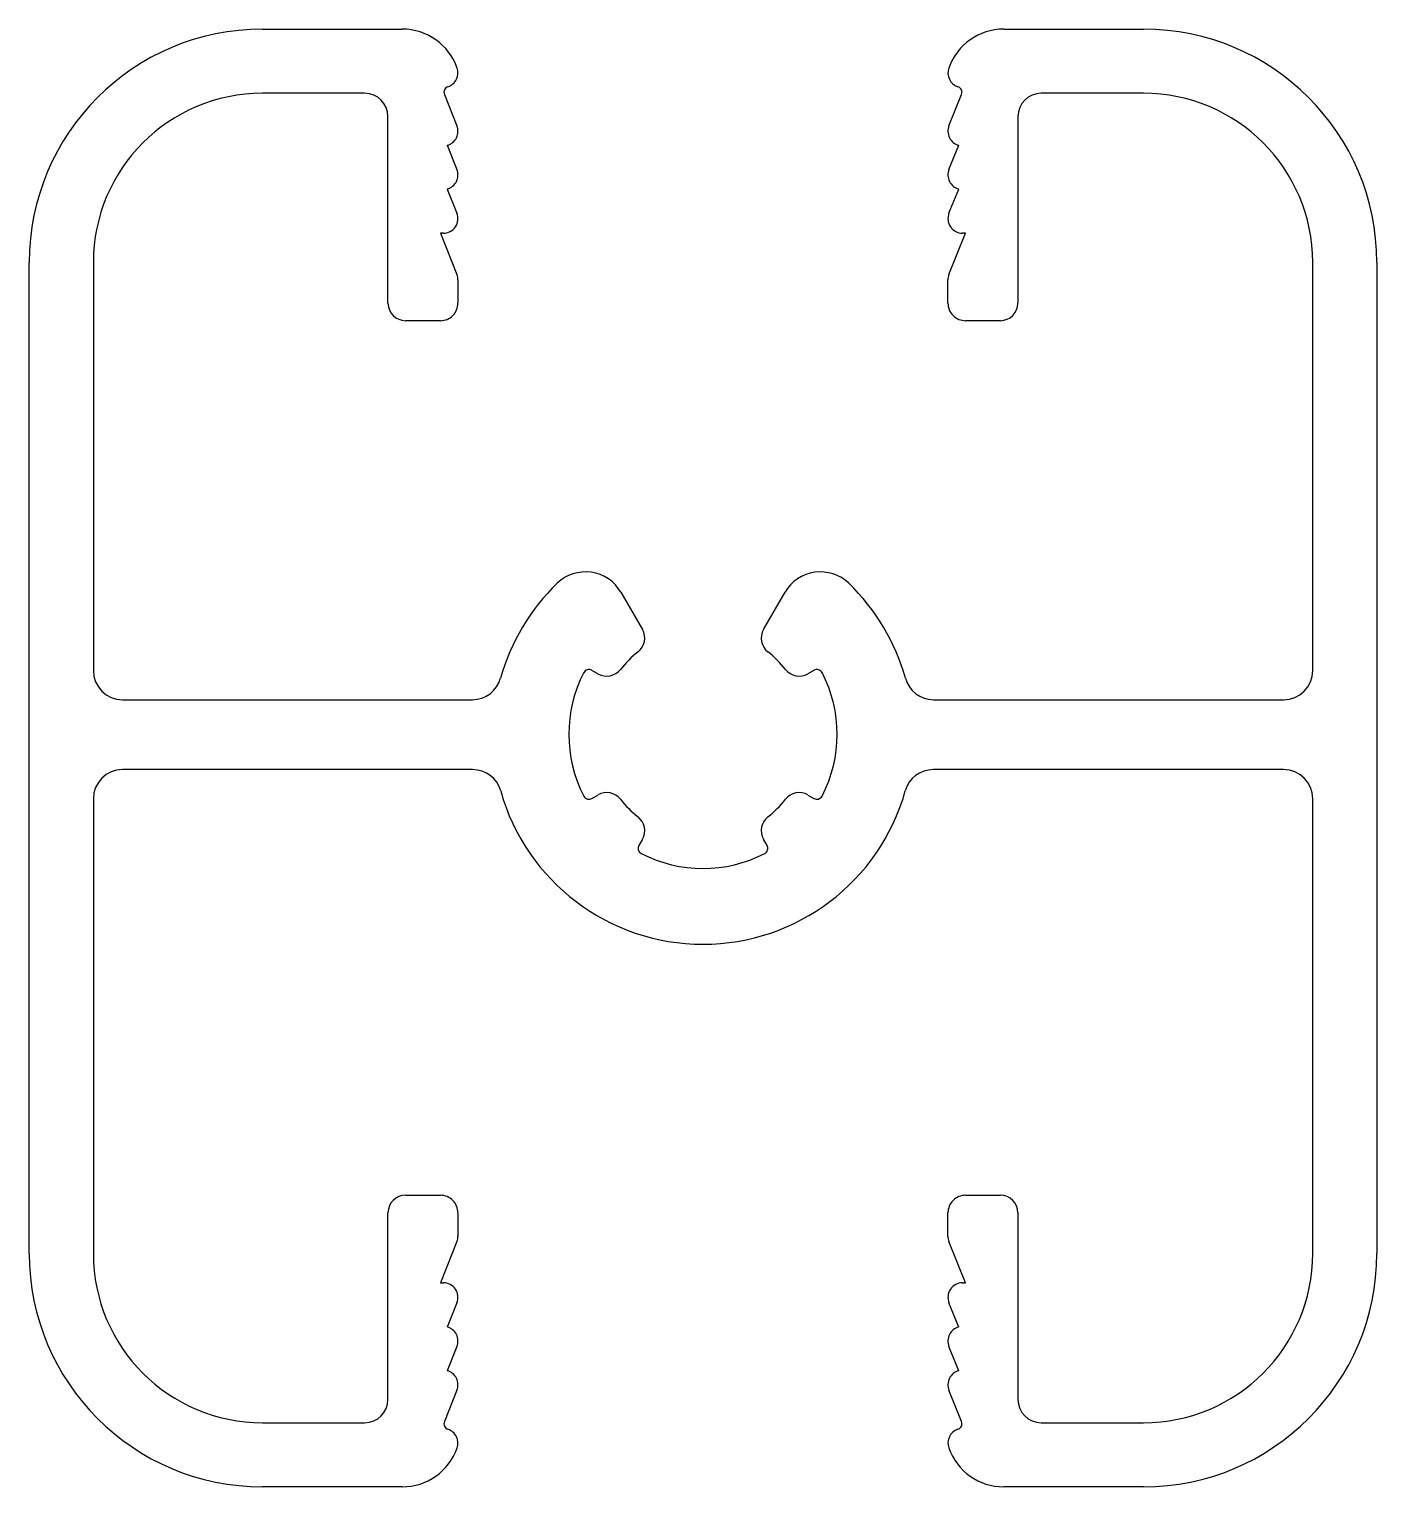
# Model space of a CAD drawing. Extents: x 782.5 to 805.6, y 359.9 to 384.9.
import ezdxf

# ---------------------------------------------------------------- set-up
doc = ezdxf.new("R2010")
doc.units = 0
doc.layers.get('0').update_dxf_attribs({"linetype": 'CONTINUOUS'})

msp = doc.modelspace()

# ---------------------------------------------------------------- linework, layer by layer
for p, q in [((786.479, 384.872), (788.872, 384.872)), ((799.184, 384.872), (801.579, 384.872)), ((788.229, 383.772), (786.479, 383.772)), ((789.596, 383.752), (789.811, 383.214)), ((798.245, 383.214), (798.46, 383.752)), ((801.579, 383.772), (799.827, 383.772)), ((788.629, 380.172), (788.629, 383.372)), ((799.427, 383.372), (799.427, 380.172)), ((789.644, 382.88), (789.811, 382.464)), ((798.245, 382.464), (798.412, 382.88)), ((789.644, 382.13), (789.811, 381.714)), ((798.245, 381.714), (798.412, 382.13)), ((789.529, 381.372), (789.811, 380.666)), ((789.579, 381.372), (789.529, 381.372)), ((798.245, 380.666), (798.527, 381.372)), ((798.527, 381.372), (798.477, 381.372)), ((782.479, 363.872), (782.479, 380.872)), ((783.579, 380.872), (783.579, 373.872)), ((804.479, 373.872), (804.479, 380.872)), ((805.579, 380.872), (805.579, 363.872)), ((789.829, 380.573), (789.829, 380.172)), ((798.227, 380.172), (798.227, 380.573)), ((789.529, 379.872), (788.929, 379.872)), ((799.127, 379.872), (798.527, 379.872)), ((792.621, 375.214), (792.989, 374.577)), ((795.067, 374.577), (795.435, 375.214)), ((792.228, 373.816), (792.125, 373.875)), ((795.931, 373.875), (795.828, 373.816)), ((784.079, 373.372), (790.077, 373.372)), ((797.979, 373.372), (803.979, 373.372)), ((790.08, 372.172), (784.079, 372.172)), ((803.979, 372.172), (797.976, 372.172)), ((783.579, 371.672), (783.579, 363.872)), ((792.125, 371.678), (792.228, 371.737)), ((795.828, 371.737), (795.931, 371.678)), ((804.479, 363.872), (804.479, 371.672)), ((792.989, 370.977), (792.929, 370.873)), ((795.127, 370.873), (795.067, 370.977)), ((788.929, 364.872), (789.529, 364.872)), ((798.527, 364.872), (799.127, 364.872)), ((788.629, 361.372), (788.629, 364.572)), ((789.829, 364.572), (789.829, 364.17)), ((798.227, 364.17), (798.227, 364.572)), ((799.427, 364.572), (799.427, 361.372)), ((789.811, 364.077), (789.529, 363.372)), ((798.527, 363.372), (798.245, 364.077)), ((789.529, 363.372), (789.579, 363.372)), ((798.477, 363.372), (798.527, 363.372)), ((789.811, 363.029), (789.644, 362.613)), ((798.412, 362.613), (798.245, 363.029)), ((789.811, 362.279), (789.644, 361.863)), ((798.412, 361.863), (798.245, 362.279)), ((789.811, 361.529), (789.596, 360.991)), ((798.46, 360.991), (798.245, 361.529)), ((786.479, 360.972), (788.229, 360.972)), ((799.827, 360.972), (801.579, 360.972)), ((788.872, 359.872), (786.479, 359.872)), ((801.579, 359.872), (799.184, 359.872))]:
    msp.add_line(p, q)
for centre, radius, start, end in [((786.479, 380.872), 4, 90, 180), ((788.872, 383.872), 1, 19.4712, 90), ((799.184, 383.872), 1, 90, 160.5288), ((801.579, 380.872), 4, 360, 90), ((789.579, 384.122), 0.25, 288.2975, 19.4712), ((798.477, 384.122), 0.25, 160.5288, 251.7025), ((786.479, 380.872), 2.9, 90, 180), ((788.229, 383.372), 0.4, 0, 90), ((789.689, 383.789), 0.1, 108.2975, 201.8014), ((798.367, 383.789), 0.1, 338.1986, 71.7025), ((799.827, 383.372), 0.4, 90, 180), ((801.579, 380.872), 2.9, 360, 90), ((789.579, 383.122), 0.25, 285.2455, 21.8014), ((798.477, 383.122), 0.25, 158.1986, 254.7545), ((789.579, 382.372), 0.25, 285.2455, 21.8014), ((798.477, 382.372), 0.25, 158.1986, 254.7545), ((789.579, 381.622), 0.25, 270, 21.8014), ((798.477, 381.622), 0.25, 158.1986, 270), ((789.579, 380.573), 0.25, 360, 21.8014), ((798.477, 380.573), 0.25, 158.1986, 180), ((788.929, 380.172), 0.3, 180, 270), ((789.529, 380.172), 0.3, 269.9996, 0.0004), ((798.527, 380.172), 0.3, 179.9996, 270.0004), ((799.127, 380.172), 0.3, 270, 0), ((792.015, 374.864), 0.7, 30, 133.968), ((796.041, 374.864), 0.7, 46.032, 150), ((794.028, 372.777), 3.6, 133.968, 164.5097), ((794.028, 372.777), 3.6, 15.4903, 46.032), ((792.729, 374.427), 0.3, 308.2132, 30), ((795.327, 374.427), 0.3, 150, 231.7868), ((794.028, 372.777), 1.8, 128.2132, 141.7868), ((794.028, 372.777), 1.8, 38.2132, 51.7868), ((784.079, 373.872), 0.5, 180, 270), ((794.028, 372.777), 2.3, 152.6053, 207.3947), ((792.075, 373.789), 0.1, 60, 152.6053), ((792.378, 374.076), 0.3, 240, 321.7868), ((795.678, 374.076), 0.3, 218.2132, 300), ((795.981, 373.789), 0.1, 27.3947, 120), ((794.028, 372.777), 2.3, 332.6053, 27.3947), ((803.979, 373.872), 0.5, 270, 0), ((790.077, 373.872), 0.5, 270, 344.5097), ((797.979, 373.872), 0.5, 195.4903, 270), ((784.079, 371.672), 0.5, 90, 180), ((790.08, 371.672), 0.5, 15.6351, 90), ((797.976, 371.672), 0.5, 90, 164.3649), ((803.979, 371.672), 0.5, 0, 90), ((794.028, 372.777), 3.6, 195.6351, 344.3649), ((792.378, 371.478), 0.3, 38.2132, 120), ((795.678, 371.478), 0.3, 60, 141.7868), ((792.075, 371.764), 0.1, 207.3947, 300), ((794.028, 372.777), 1.8, 218.2132, 231.7868), ((794.028, 372.777), 1.8, 308.2132, 321.7868), ((795.981, 371.764), 0.1, 240, 332.6053), ((792.729, 371.127), 0.3, 330, 51.7868), ((795.327, 371.127), 0.3, 128.2132, 210), ((793.016, 370.823), 0.1, 150, 242.6053), ((795.04, 370.823), 0.1, 297.3947, 30), ((794.028, 372.777), 2.3, 242.6053, 297.3947), ((788.929, 364.572), 0.3, 90, 180), ((789.529, 364.572), 0.3, 359.9996, 90.0004), ((798.527, 364.572), 0.3, 89.9996, 180.0004), ((799.127, 364.572), 0.3, 360, 90), ((789.579, 364.17), 0.25, 338.1986, 0), ((798.477, 364.17), 0.25, 180, 201.8014), ((786.479, 363.872), 4, 180, 270), ((786.479, 363.872), 2.9, 180, 270), ((801.579, 363.872), 4, 270, 0), ((801.579, 363.872), 2.9, 270, 0), ((789.579, 363.122), 0.25, 338.1986, 90), ((798.477, 363.122), 0.25, 90, 201.8014), ((789.579, 362.372), 0.25, 338.1986, 74.7545), ((798.477, 362.372), 0.25, 105.2455, 201.8014), ((789.579, 361.622), 0.25, 338.1986, 74.7545), ((798.477, 361.622), 0.25, 105.2455, 201.8014), ((788.229, 361.372), 0.4, 270, 360), ((799.827, 361.372), 0.4, 180, 270), ((789.689, 360.954), 0.1, 158.1986, 251.7025), ((789.579, 360.622), 0.25, 340.5288, 71.7025), ((798.477, 360.622), 0.25, 108.2975, 199.4712), ((798.367, 360.954), 0.1, 288.2975, 21.8014), ((788.872, 360.872), 1, 270, 340.5288), ((799.184, 360.872), 1, 199.4712, 270)]:
    msp.add_arc(centre, radius, start, end)

doc.saveas('drawing.dxf')
